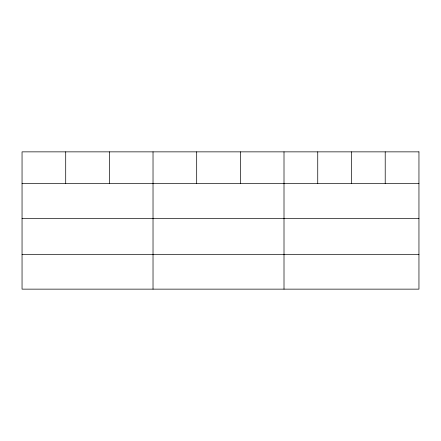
<?xml version="1.0" encoding="UTF-8"?>
<svg xmlns="http://www.w3.org/2000/svg" width="441" height="441" viewBox="0 0 441 441"><rect width="100%" height="100%" fill="white"/><g stroke="black" fill="none" stroke-linecap="round" stroke-linejoin="round"><path stroke-width="0.66" d="M22.05 183.638L418.95 183.638M22.05 218.455L418.95 218.455M22.05 254.325L418.95 254.325M385.214 151.858L385.214 183.638M351.477 151.858L351.477 183.638M317.74 151.858L317.74 183.638M284.004 151.858L284.004 289.142M240.345 151.858L240.345 183.638M196.686 151.858L196.686 183.638M153.027 151.858L153.027 289.142M109.368 151.858L109.368 183.638M65.709 151.858L65.709 183.638M418.95 151.858L22.05 151.858L22.05 289.142L418.95 289.142L418.95 151.858"/></g></svg>
